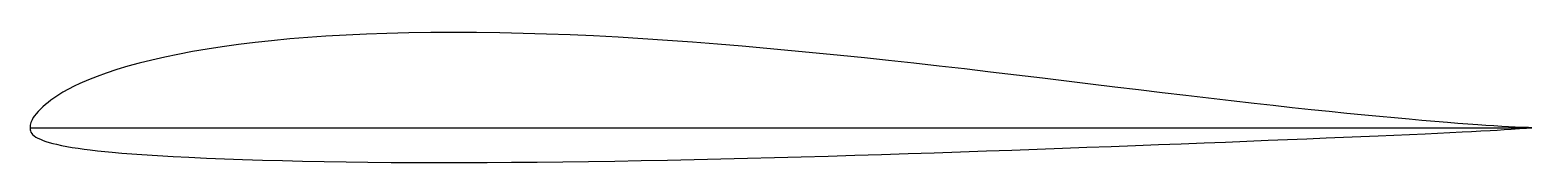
# Model space of a CAD drawing. Extents: x 19 to 269, y 172 to 194.
import ezdxf

# ---------------------------------------------------------------- set-up
doc = ezdxf.new("R2010")
doc.units = 0
doc.header["$LTSCALE"] = 0.44

msp = doc.modelspace()

# ---------------------------------------------------------------- linework, layer by layer
at = {"layer": '7', "linetype": 'CONTINUOUS'}
for points in [[(269, 178.14053), (268.44573, 178.15684), (267.89167, 178.17404), (267.3375, 178.19303), (266.21203, 178.23919), (265.08729, 178.29411), (263.9625, 178.35553), (262.642, 178.43342), (261.32229, 178.51681), (260.0025, 178.60553), (258.32268, 178.72566), (256.6439, 178.85272), (254.965, 178.98553), (252.82835, 179.16127), (250.69298, 179.34385), (248.5575, 179.53303), (246.09494, 179.75884), (243.63384, 179.99168), (241.17251, 180.23053), (238.2048, 180.52519), (235.23877, 180.82678), (232.2725, 181.13553), (229.09297, 181.47444), (225.91534, 181.82114), (222.73751, 182.17553), (218.95369, 182.60686), (215.17207, 183.04656), (211.39, 183.49303), (207.44411, 183.96421), (203.5, 184.43947), (199.555, 184.91803), (195.54468, 185.40653), (191.53565, 185.89473), (187.52501, 186.38053), (183.18948, 186.90044), (178.85461, 187.41387), (174.5175, 187.92053), (170.31237, 188.4042), (166.10753, 188.87826), (161.9, 189.34053), (157.89018, 189.76788), (153.88022, 190.18138), (149.8675, 190.58053), (145.76104, 190.97328), (141.65442, 191.34992), (137.545, 191.71053), (133.40538, 192.05671), (129.2655, 192.38282), (125.1225, 192.68553), (121.0163, 192.95916), (116.90965, 193.20466), (112.8, 193.42053), (108.88824, 193.597), (104.97652, 193.74402), (101.0625, 193.86053), (97.18256, 193.94464), (93.3033, 193.99541), (89.4225, 194.01053), (85.73745, 193.98997), (82.05395, 193.93383), (78.37, 193.84053), (74.99634, 193.72102), (71.62522, 193.56625), (68.255, 193.37303), (65.2342, 193.16452), (62.21709, 192.91981), (59.2025, 192.63553), (56.45077, 192.33853), (53.70436, 192.00303), (50.9625, 191.62553), (48.49843, 191.24683), (46.04178, 190.82756), (43.5925, 190.36303), (41.43236, 189.91074), (39.28219, 189.41631), (37.1425, 188.87553), (35.29735, 188.36587), (33.46513, 187.81366), (31.6475, 187.21303), (30.17723, 186.68271), (28.72355, 186.11017), (27.29, 185.48803), (26.33654, 185.0365), (25.39805, 184.5555), (24.4775, 184.04053), (23.78912, 183.62216), (23.11592, 183.1803), (22.46, 182.71303), (21.99911, 182.35929), (21.55029, 181.99059), (21.115, 181.60553), (20.72604, 181.23356), (20.35399, 180.84507), (20.0025, 180.43803), (19.76326, 180.13014), (19.54168, 179.80934), (19.3425, 179.47303), (19.22938, 179.24771), (19.13392, 179.01521), (19.0625, 178.77553), (19.02429, 178.56681), (19.00459, 178.35466), (19, 178.14053), (19.00667, 177.9586), (19.02731, 177.77872), (19.0675, 177.60303), (19.15481, 177.38467), (19.27723, 177.18162), (19.4275, 176.99803), (19.68299, 176.76988), (19.96901, 176.57991), (20.2725, 176.41553), (20.71648, 176.20608), (21.16835, 176.02055), (21.6275, 175.85553), (22.20864, 175.67395), (22.79695, 175.51416), (23.39, 175.37053), (24.2542, 175.1823), (25.12174, 175.01417), (25.9925, 174.86303), (27.00112, 174.70625), (28.01201, 174.56564), (29.025, 174.43803), (30.2306, 174.29979), (31.43712, 174.17391), (32.645, 174.05803), (34.2908, 173.91322), (35.93721, 173.78142), (37.585, 173.66053), (40.19161, 173.48801), (42.79866, 173.33568), (45.4075, 173.20053), (48.39465, 173.06377), (51.38157, 172.94379), (54.37, 172.83803), (57.69749, 172.73457), (61.0243, 172.64496), (64.3525, 172.56803), (67.97768, 172.49762), (71.60191, 172.4404), (75.2275, 172.39553), (79.11034, 172.3604), (82.99201, 172.3381), (86.875, 172.32803), (90.97047, 172.32999), (95.06459, 172.34375), (99.16, 172.36803), (103.42306, 172.40332), (107.68465, 172.4484), (111.9475, 172.50303), (116.32896, 172.56883), (120.70885, 172.64397), (125.09, 172.72803), (129.54066, 172.82202), (133.98969, 172.92393), (138.44, 173.03303), (142.90983, 173.14917), (147.37803, 173.27166), (151.8475, 173.40053), (156.28398, 173.53455), (160.71884, 173.67394), (165.155, 173.81803), (169.50975, 173.9633), (173.86296, 174.11176), (178.2175, 174.26303), (182.43889, 174.41199), (186.65881, 174.56348), (190.88, 174.71803), (194.92133, 174.86898), (198.96127, 175.02185), (203.00249, 175.17553), (206.81711, 175.32054), (210.63046, 175.46603), (214.445, 175.61303), (217.98878, 175.75152), (221.53134, 175.89162), (225.075, 176.03303), (228.30703, 176.16276), (231.53799, 176.29284), (234.77, 176.42303), (237.6529, 176.53928), (240.5348, 176.657), (243.4175, 176.77803), (246.02796, 176.89165), (248.63739, 177.00917), (251.24751, 177.13053), (253.28535, 177.2279), (255.32242, 177.32776), (257.36, 177.43053), (258.92534, 177.51174), (260.49002, 177.59562), (262.055, 177.68303), (263.21273, 177.75033), (264.36997, 177.8196), (265.5275, 177.89053), (266.22861, 177.93444), (266.92934, 177.98052), (267.63001, 178.03053), (268.08682, 178.06587), (268.54337, 178.1028), (269, 178.14053), (269, 178.14053)], [(19, 178.14053), (269, 178.14053)]]:
    msp.add_lwpolyline(points, dxfattribs=at)

doc.saveas('drawing.dxf')
